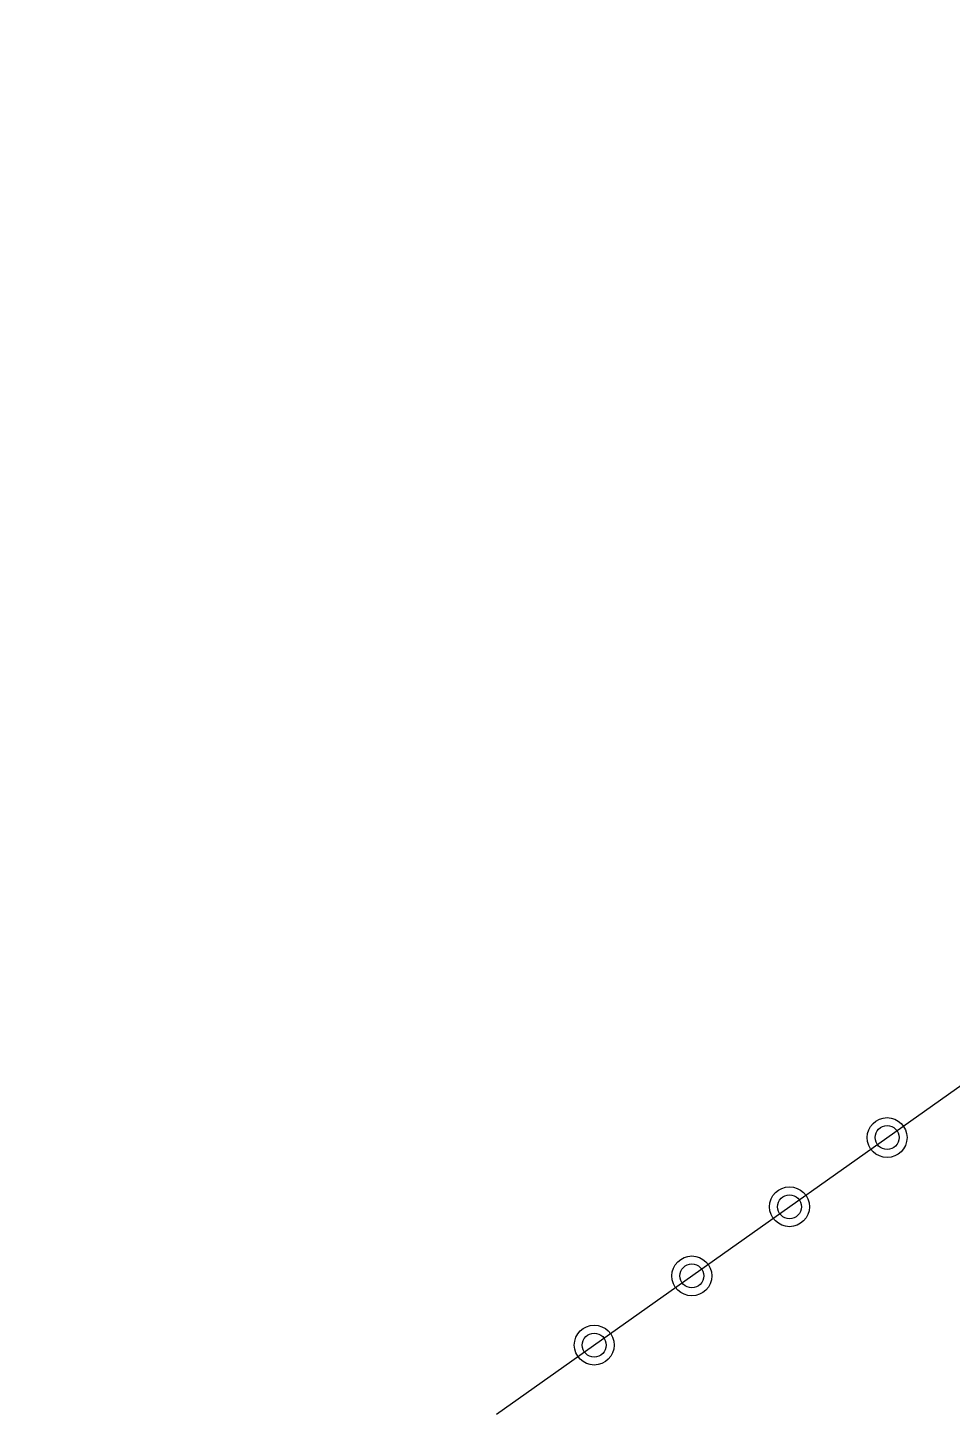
# Model space of a CAD drawing. Header units: millimetres. Extents: x 182998 to 184000, y 151998 to 153001.
# Drawn here: x 183538.77 to 183550.36, y 152181.81 to 152199.19 of the extents above; entities that cross this region are included whole.
import ezdxf

# ---------------------------------------------------------------- set-up
doc = ezdxf.new("R2010")
doc.units = ezdxf.units.MM
doc.layers.get('0').update_dxf_attribs({"linetype": 'CONTINUOUS'})
doc.layers.add('W0323', color=7, linetype='CONTINUOUS')

# ---------------------------------------------------------------- blocks, each defined once
blk = doc.blocks.new('t323o')
at = {"color": 0, "linetype": 'Continuous'}
for radius in [0.25, 0.15]:
    blk.add_circle((0, 0), radius, dxfattribs=at)

msp = doc.modelspace()

# ---------------------------------------------------------------- linework, layer by layer
at = {"layer": 'W0323'}
msp.add_lwpolyline([(183544.65, 152181.808), (183552.474, 152187.351), (183561.906, 152194.145), (183567.942, 152199.283), (183563.337, 152204.56), (183551.349, 152219.13), (183548.991, 152221.516), (183546.717, 152222.667), (183540.541, 152217.866), (183538.773, 152220.308)], dxfattribs=at)

# ---------------------------------------------------------------- block references
at = {"layer": 'W0323', "rotation": 35.31778482466416}
for p in [(183549.546, 152185.276), (183548.322, 152184.409), (183547.098, 152183.542), (183545.874, 152182.675)]:
    msp.add_blockref('t323o', p, dxfattribs=at)

doc.saveas('drawing.dxf')
